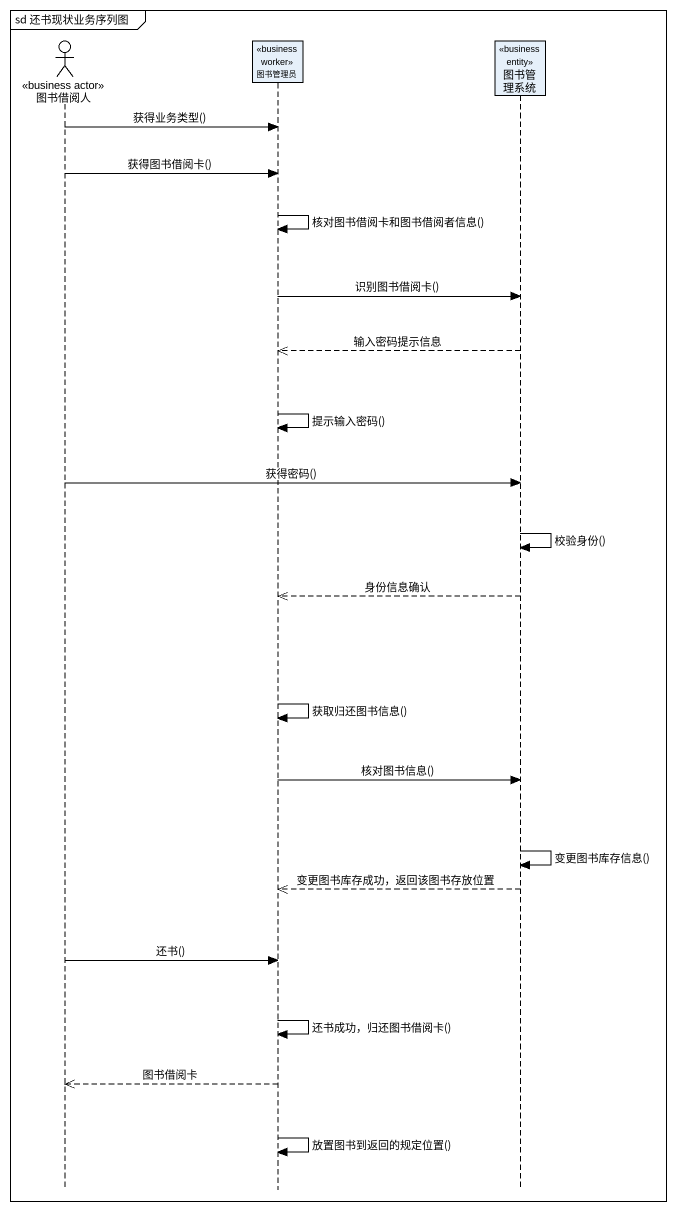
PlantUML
@startuml
mainframe sd 还书现状业务序列图
hide footbox
actor 图书借阅人 <<business actor>>
participant 图书管理员 <<business worker>>
participant 图书管理系统 <<business entity>>

图书借阅人 -> 图书管理员 : 获得业务类型()
图书借阅人 -> 图书管理员 : 获得图书借阅卡()
图书管理员 -> 图书管理员 : 核对图书借阅卡和图书借阅者信息()
图书管理员 -> 图书管理系统 : 识别图书借阅卡()
图书管理系统 -->> 图书管理员 : 输入密码提示信息
图书管理员 -> 图书管理员 : 提示输入密码()
图书借阅人 -> 图书管理系统 : 获得密码()
图书管理系统 -> 图书管理系统 : 校验身份()
图书管理系统 -->> 图书管理员 : 身份信息确认
图书管理员 -> 图书管理员 : 获取归还图书信息()
图书管理员 -> 图书管理系统 : 核对图书信息()
图书管理系统 -> 图书管理系统 : 变更图书库存信息()
图书管理系统 -->> 图书管理员 : 变更图书库存成功，返回该图书存放位置
图书借阅人 -> 图书管理员 : 还书()
图书管理员 -> 图书管理员 : 还书成功，归还图书借阅卡()
图书管理员 -->> 图书借阅人 : 图书借阅卡
图书管理员 -> 图书管理员 : 放置图书到返回的规定位置()
@enduml
